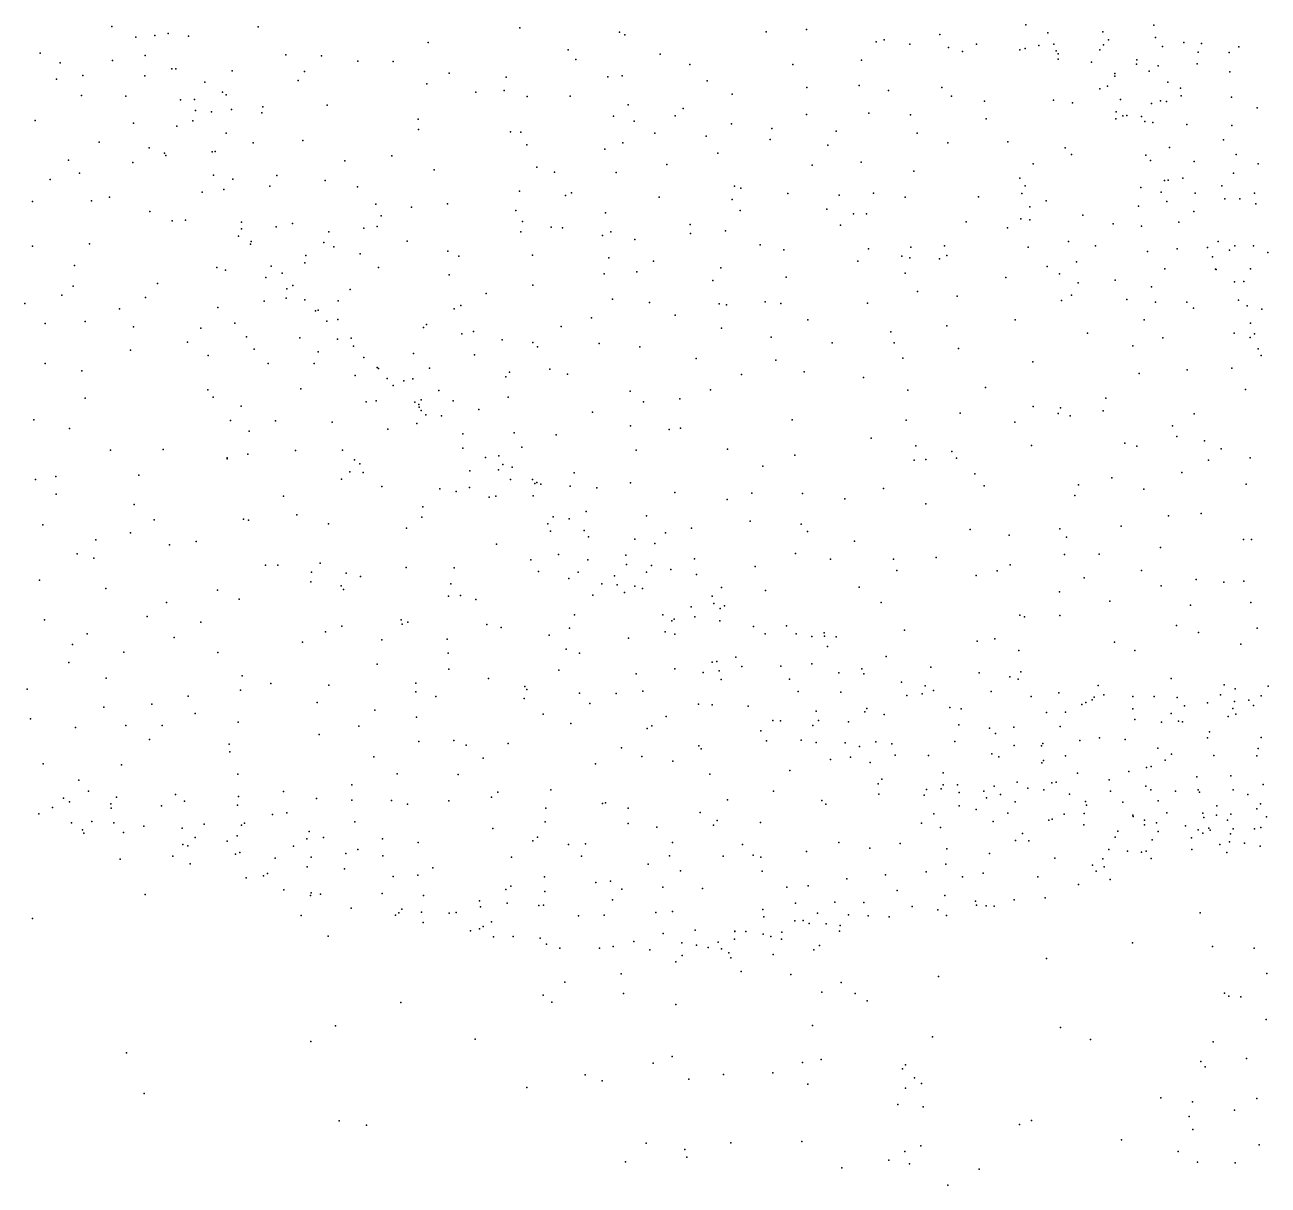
# Model space of a CAD drawing. Header units: metres. Extents: x -24.3 to 24.3, y -27.7 to 27.7.
# Drawn here: x -6.103 to -3.34, y -7.738 to -5.158 of the extents above; entities that cross this region are included whole.
import ezdxf

# ---------------------------------------------------------------- set-up
doc = ezdxf.new("R2010")
doc.units = ezdxf.units.M

msp = doc.modelspace()

# ---------------------------------------------------------------- linework, layer by layer
for p in [(-5.9094, -5.1617, -7.0454), (-5.5845, -5.1622, -6.9375), (-5.0029, -5.1647, -3.0427), (-3.8784, -5.1579, -2.072), (-3.5935, -5.1583, -8.0994), (-5.8562, -5.1855, 20.6262), (-5.8138, -5.1819, -4.5095), (-5.7843, -5.1774, -4.0596), (-5.739, -5.1829, -0.6989), (-4.7815, -5.1739, -2.8751), (-4.7695, -5.1799, 21.3695), (-4.4551, -5.1735, -6.916), (-4.3653, -5.1679, -0.3827), (-4.1932, -5.1912, -7.0298), (-4.0693, -5.1795, -7.3345), (-3.8295, -5.1757, -2.2558), (-3.7066, -5.1737, -1.4427), (-3.6944, -5.1914, -3.0188), (-3.5895, -5.1857, -1.125), (-6.0688, -5.2205, -7.1751), (-5.2066, -5.1973, 20.8584), (-4.8956, -5.2132, -2.9537), (-4.211, -5.1958, 22.3957), (-4.136, -5.2009, -7.2171), (-4.0502, -5.208, -2.7885), (-4.0186, -5.2173, 22.6852), (-3.9877, -5.2011, -7.5191), (-3.8914, -5.2134, -7.6521), (-3.8796, -5.2108, -2.8752), (-3.8492, -5.2039, -1.8275), (-3.816, -5.2005, -2.148), (-3.8106, -5.2158, -1.6893), (-3.8061, -5.2227, -7.7644), (-3.7133, -5.2135, -7.8438), (-3.7057, -5.2023, -2.3112), (-3.574, -5.2057, -3.1653), (-3.5268, -5.1972, -8.3987), (-3.495, -5.2184, -2.4067), (-3.4873, -5.1991, -3.2764), (-3.4259, -5.2191, -0.9548), (-3.4045, -5.207, 0.4356), (-6.0249, -5.2425, -4.3281), (-5.9081, -5.2375, -4.6221), (-5.8357, -5.2262, -2.8076), (-5.5226, -5.2244, 20.596), (-5.4437, -5.2267, -3.4828), (-5.363, -5.2388, -6.8574), (-5.2845, -5.2394, -3.3423), (-4.8786, -5.2348, -6.9297), (-4.6911, -5.2233, -2.8202), (-4.6249, -5.2462, -6.9517), (-4.3962, -5.2464, -2.739), (-4.243, -5.2361, -2.7089), (-3.806, -5.2339, -1.9373), (-3.732, -5.2406, -1.6034), (-3.6324, -5.2454, -1.3093), (-3.6316, -5.2356, -8.0269), (-3.5839, -5.2491, -8.1433), (-3.497, -5.2443, -1.0424), (-5.9743, -5.2704, -2.3581), (-5.8367, -5.2713, -4.0869), (-5.7766, -5.2555, -6.9681), (-5.7676, -5.2558, -4.2799), (-5.6425, -5.2604, -3.7986), (-5.4811, -5.2617, -0.6963), (-5.16, -5.2655, -6.9164), (-5.0333, -5.2742, -6.9499), (-4.8069, -5.2734, 20.9916), (-4.7753, -5.2713, -6.9499), (-3.6804, -5.2663, -1.5096), (-3.6802, -5.2717, -2.2307), (-3.6042, -5.261, -3.0868), (-3.4244, -5.2625, -8.5548), (-6.0327, -5.2783, -7.0393), (-5.7031, -5.2855, -3.9906), (-5.4953, -5.2819, -6.8761), (-5.2094, -5.289, -3.2851), (-5.0378, -5.3042, -0.6265), (-4.5863, -5.2827, -2.8051), (-4.3647, -5.2973, -7.0885), (-4.2488, -5.2929, -7.1635), (-4.1835, -5.3039, -7.361), (-4.0647, -5.297, -0.2342), (-3.7137, -5.3001, -1.9826), (-3.6965, -5.2945, -2.1195), (-3.5627, -5.2851, 0.196), (-3.5346, -5.2984, -3.1552), (-5.9772, -5.3153, -4.6661), (-5.8784, -5.3166, -6.9795), (-5.757, -5.3249, -4.5354), (-5.7257, -5.3242, -4.0816), (-5.664, -5.3079, -3.3173), (-5.6554, -5.3135, -3.8904), (-5.1003, -5.3072, -3.1844), (-4.9865, -5.3171, -3.0753), (-4.8911, -5.3168, -2.9812), (-4.5311, -5.312, 21.4488), (-4.0433, -5.3161, -7.5879), (-3.9702, -5.3273, -2.8352), (-3.8167, -5.325, -7.8428), (-3.7741, -5.3311, -2.9013), (-3.6679, -5.3242, 22.844), (-3.5988, -5.3331, -2.1981), (-3.5785, -5.3266, -1.2619), (-3.5654, -5.3283, -8.2168), (-3.5325, -5.3159, -1.1401), (-3.4207, -5.3187, -0.99), (-5.7239, -5.3485, -4.199), (-5.688, -5.3511, -3.0613), (-5.6436, -5.3463, -3.8707), (-5.5762, -5.3537, -3.7638), (-5.5743, -5.3401, 20.404), (-5.4309, -5.3368, -3.5525), (-4.7623, -5.3356, -2.8631), (-4.6576, -5.3601, -2.8434), (-4.64, -5.344, -7.0622), (-4.3657, -5.3571, 21.6386), (-4.2273, -5.3543, 21.9174), (-4.1341, -5.3583, -7.5269), (-3.6774, -5.3515, -7.9808), (-3.6625, -5.3604, -1.6073), (-3.6535, -5.3592, -1.8818), (-3.3637, -5.3426, -2.2995), (-6.0802, -5.3703, -4.6796), (-5.8615, -5.3767, -0.8001), (-5.7651, -5.3834, -6.9671), (-5.7297, -5.3714, -4.4165), (-5.2285, -5.3678, -6.959), (-4.7943, -5.3612, -7.0354), (-4.7489, -5.372, 20.7476), (-4.5325, -5.3782, -7.1478), (-4.4428, -5.3882, -7.1927), (-3.9659, -5.367, -7.7308), (-3.6783, -5.3665, -1.7547), (-3.6211, -5.362, -1.4679), (-3.6137, -5.3728, -8.1209), (-3.596, -5.3749, -2.0864), (-3.5205, -5.3796, -8.3434), (-3.4203, -5.3814, -8.5538), (-5.6554, -5.3987, -3.9801), (-5.4849, -5.4153, -6.9424), (-5.2278, -5.3906, -3.3357), (-5.0235, -5.3959, -3.1319), (-5.0009, -5.3965, 20.6132), (-4.7027, -5.3991, -0.5487), (-4.5883, -5.4053, 20.9457), (-4.4463, -5.4131, -2.791), (-4.2995, -5.3943, -7.2948), (-4.1195, -5.3987, -2.781), (-3.4387, -5.4137, -2.1734), (-5.938, -5.4187, -4.4907), (-5.8264, -5.4316, -4.6719), (-5.7927, -5.443, -4.2429), (-5.687, -5.44, -4.2198), (-5.6801, -5.4398, -6.9858), (-5.5955, -5.4205, -3.8429), (-4.9871, -5.4245, -7.0677), (-4.8142, -5.4343, -2.9356), (-4.774, -5.4199, -7.1259), (-4.5626, -5.4431, -2.8319), (-4.3179, -5.4251, -2.7731), (-4.0514, -5.42, -7.6882), (-3.9178, -5.4181, -2.8765), (-3.7904, -5.4315, -2.9101), (-3.5586, -5.4305, -1.9695), (-6.0059, -5.4591, -1.1497), (-5.8628, -5.4643, -7.0274), (-5.7893, -5.4485, -2.5506), (-5.3915, -5.4605, -3.5986), (-5.2873, -5.4488, -3.4581), (-4.6758, -5.4685, -2.872), (-4.3533, -5.4696, -7.3505), (-4.244, -5.4635, 21.4676), (-3.8615, -5.467, 22.3011), (-3.7764, -5.4462, -7.9705), (-3.6117, -5.4477, -1.5904), (-3.6013, -5.4595, -1.7859), (-3.504, -5.4616, -2.0636), (-3.4105, -5.4462, 22.9062), (-3.3617, -5.4672, -2.2091), (-5.9813, -5.4878, -7.0526), (-5.6835, -5.4918, -4.4617), (-5.5431, -5.4929, -6.9948), (-5.1933, -5.4805, -3.3691), (-4.965, -5.4746, -7.1798), (-4.9254, -5.4857, 20.3988), (-4.7888, -5.486, -7.2392), (-4.1267, -5.4833, 21.6537), (-3.8911, -5.4987, -7.913), (-3.5293, -5.499, -1.3849), (-3.4167, -5.4875, -1.09), (-6.0468, -5.5014, -4.7319), (-5.6607, -5.5238, -4.3599), (-5.6409, -5.5008, -4.0469), (-5.5583, -5.5164, -3.9909), (-5.4352, -5.5042, -3.6907), (-5.3636, -5.5181, -7.0256), (-4.5254, -5.5169, 20.6451), (-4.5118, -5.5209, -7.3673), (-3.8798, -5.5158, 22.0844), (-3.6223, -5.5193, -8.1622), (-3.5695, -5.5038, 18.791), (-3.5618, -5.5035, -1.5181), (-3.4421, -5.5158, -8.5747), (-6.0858, -5.5509, -7.0464), (-5.955, -5.549, -2.0032), (-5.9147, -5.541, 20.054), (-5.7087, -5.5302, -4.6531), (-5.0037, -5.5277, -3.1752), (-4.9016, -5.5374, -3.0575), (-4.8883, -5.5311, -7.3106), (-4.6931, -5.5412, -7.3712), (-4.5309, -5.5463, -2.8655), (-4.4073, -5.5332, -7.4138), (-4.2927, -5.5363, 21.0641), (-4.217, -5.5322, -7.6111), (-4.1465, -5.5407, -7.6937), (-3.9832, -5.5401, -2.875), (-3.887, -5.5331, -0.129), (-3.833, -5.5492, -2.9187), (-3.577, -5.5301, 19.5099), (-3.5643, -5.5509, -8.3121), (-3.502, -5.5321, -1.9239), (-3.4355, -5.5447, -1.172), (-3.4022, -5.5445, -2.9698), (-3.3696, -5.5325, -8.708), (-5.8252, -5.5726, -2.2519), (-5.3227, -5.5565, -3.5941), (-5.2438, -5.5631, -3.501), (-5.1637, -5.5556, -7.172), (-5.012, -5.5705, 20.1484), (-4.8126, -5.5756, -7.3948), (-4.5133, -5.5708, -0.5373), (-4.3201, -5.5678, -7.5202), (-4.2614, -5.5778, -2.8308), (-4.2321, -5.578, 20.8416), (-3.8692, -5.5624, 19.4392), (-3.7514, -5.5811, 19.6533), (-3.6273, -5.5614, 0.089), (-3.5043, -5.5728, -1.4494), (-3.3672, -5.5561, -2.1598), (-5.7754, -5.5936, -4.7225), (-5.7457, -5.592, -7.0689), (-5.6214, -5.597, -4.2889), (-5.5442, -5.6067, -7.0588), (-5.5079, -5.5997, -3.8654), (-5.3198, -5.6062, -0.8121), (-5.311, -5.5827, -7.1021), (-4.997, -5.5949, -7.3648), (-4.9333, -5.6081, -3.1562), (-4.9076, -5.609, -7.4056), (-4.6245, -5.6021, -7.4392), (-4.2898, -5.6033, 20.5473), (-4.0107, -5.5959, -7.8604), (-3.9187, -5.6092, 21.5991), (-3.8889, -5.5891, -7.9619), (-3.8692, -5.5914, 19.043), (-3.6838, -5.6, 22.1786), (-3.6209, -5.6056, -2.9028), (-3.5378, -5.5966, -1.683), (-5.6282, -5.6276, -2.6783), (-5.6217, -5.6113, -4.5934), (-5.4275, -5.618, -3.6643), (-5.3496, -5.61, -3.6734), (-5.0005, -5.6183, -0.7033), (-4.819, -5.6265, -3.0313), (-4.8006, -5.6184, 20.0589), (-4.7469, -5.6352, -0.6263), (-4.6234, -5.6221, -2.9159), (-4.546, -5.6156, 20.0589), (-6.0863, -5.65, -4.799), (-5.9593, -5.645, -7.0646), (-5.6013, -5.6459, -1.0178), (-5.6003, -5.6394, -4.3786), (-5.4388, -5.6415, -3.24), (-5.4159, -5.6515, -3.792), (-5.2534, -5.6392, -7.2365), (-5.1625, -5.6613, 19.8219), (-4.4689, -5.6468, -2.899), (-4.4162, -5.6585, 19.8459), (-4.228, -5.6559, 19.7198), (-4.134, -5.6525, -0.3485), (-4.0591, -5.6489, 20.5824), (-3.8729, -5.6521, -2.9256), (-3.7834, -5.6393, 21.7827), (-3.7233, -5.6495, -8.1296), (-3.6078, -5.6619, -8.2806), (-3.5416, -5.6562, -8.4119), (-3.4742, -5.6528, 18.4844), (-3.4506, -5.6396, -8.6141), (-3.4253, -5.6591, -1.3284), (-3.4132, -5.6493, -2.0427), (-3.3719, -5.649, -8.755), (-3.3399, -5.6639, -1.1361), (-5.4805, -5.6874, -2.97), (-5.4784, -5.6707, -7.117), (-5.3575, -5.6673, -7.1939), (-5.1382, -5.6723, -3.4631), (-4.9743, -5.67, -3.2592), (-4.8052, -5.6759, -7.4675), (-4.7055, -5.6835, -7.4875), (-4.2518, -5.6835, -2.876), (-4.1538, -5.672, -7.7652), (-4.136, -5.6759, 19.0769), (-4.0701, -5.6781, 20.289), (-4.0534, -5.6704, 20.0216), (-3.7652, -5.685, -2.8958), (-3.4633, -5.6738, -1.5567), (-5.9927, -5.6932, -4.8267), (-5.6762, -5.6977, -7.1003), (-5.6572, -5.7032, -4.7427), (-5.5675, -5.7197, -4.2935), (-5.5555, -5.6942, -4.0793), (-5.531, -5.71, -4.4655), (-5.3168, -5.6975, -3.7069), (-5.1597, -5.7137, -7.3688), (-4.8152, -5.7116, -3.1048), (-4.7431, -5.7069, -3.0273), (-4.5561, -5.698, 19.4632), (-4.4109, -5.7192, -7.5528), (-4.1461, -5.7097, 18.8096), (-3.9229, -5.7198, -7.9968), (-3.8303, -5.6949, 20.9634), (-3.8032, -5.7113, 20.5298), (-3.5691, -5.7002, -2.8638), (-3.4564, -5.7014, -1.7751), (-3.4553, -5.7017, -2.8871), (-3.3786, -5.7002, -1.227), (-5.9955, -5.7393, -7.1147), (-5.808, -5.7328, -7.116), (-5.5209, -5.7452, 19.576), (-5.5073, -5.7376, -4.3618), (-5.3801, -5.7463, -7.2535), (-4.9737, -5.7365, 19.6201), (-4.574, -5.7262, 19.2093), (-3.7617, -5.7317, 20.1165), (-3.6795, -5.7255, -2.8639), (-3.5988, -5.7401, 20.6551), (-3.414, -5.7296, 22.4342), (-3.3934, -5.7284, 20.0785), (-6.0208, -5.7591, -4.9186), (-5.8352, -5.7638, -4.844), (-5.5713, -5.7721, -7.1558), (-5.5222, -5.7659, -4.6953), (-5.4809, -5.7691, -4.1159), (-5.4063, -5.7717, -3.8977), (-5.0778, -5.7554, -7.4625), (-4.7968, -5.7682, 19.1969), (-4.7145, -5.775, -7.5498), (-4.4578, -5.7741, 18.8894), (-4.1188, -5.7507, -7.833), (-4.0308, -5.7609, -2.9086), (-3.7986, -5.7706, 18.5579), (-3.7766, -5.759, 21.2967), (-3.6539, -5.7688, -8.271), (-3.5896, -5.7742, -8.3858), (-3.5205, -5.7746, -8.5133), (-3.4055, -5.7698, -1.4766), (-6.103, -5.7775, -4.8651), (-5.8923, -5.789, 19.547), (-5.6742, -5.7864, -7.1558), (-5.4573, -5.7937, -4.2285), (-5.4512, -5.7925, -4.5193), (-5.1487, -5.7897, 19.424), (-5.1337, -5.7821, -3.5502), (-4.6577, -5.8031, -3.0531), (-4.56, -5.7782, -0.6078), (-4.5433, -5.7801, -2.9966), (-4.4225, -5.7773, -2.9529), (-4.2297, -5.7768, -7.7443), (-3.5053, -5.7877, 20.4388), (-3.3858, -5.783, -8.7894), (-3.3536, -5.7902, -1.3123), (-6.0576, -5.8221, -7.158), (-5.9688, -5.8173, -4.891), (-5.8618, -5.8296, -1.6748), (-5.6362, -5.8211, -2.3338), (-5.432, -5.8165, -4.3723), (-5.4077, -5.8128, 19.3551), (-5.2166, -5.8308, -3.6947), (-5.2104, -5.8241, -7.4393), (-4.9107, -5.8286, -3.3245), (-4.8435, -5.8093, -3.2277), (-4.3627, -5.8138, -7.6281), (-4.0538, -5.8272, -7.9271), (-3.9015, -5.8137, -2.867), (-3.6148, -5.8137, -2.816), (-3.379, -5.8211, -1.9299), (-5.7121, -5.8325, -4.8528), (-5.6106, -5.8516, -4.8333), (-5.4919, -5.8537, -4.7481), (-5.4079, -5.857, -7.3338), (-5.3777, -5.8547, -4.0528), (-5.1315, -5.8447, 19.1841), (-5.106, -5.8396, -7.5232), (-5.0417, -5.8584, -3.5063), (-4.5547, -5.8321, -7.6138), (-4.444, -5.8527, -3.0167), (-4.1782, -5.8404, -2.9423), (-3.7411, -5.8432, -2.8263), (-3.5734, -5.8535, 21.3593), (-3.4151, -5.8436, 22.0109), (-3.3797, -5.853, -1.7538), (-3.3696, -5.8448, 20.7821), (-5.8682, -5.8811, -4.8931), (-5.7412, -5.8633, -1.9851), (-5.5935, -5.8792, 19.2511), (-5.451, -5.8849, -1.0655), (-5.3723, -5.8721, -4.192), (-4.9739, -5.864, -7.571), (-4.9633, -5.874, 18.9756), (-4.8264, -5.8668, -7.5957), (-4.7363, -5.8736, -3.1799), (-4.3083, -5.8651, -7.7133), (-4.1705, -5.8646, -0.412), (-4.0275, -5.8773, -2.9437), (-3.6406, -5.8716, -8.3614), (-3.3618, -5.8782, -8.8578), (-6.0582, -5.9111, -4.9387), (-5.6952, -5.8931, -7.2275), (-5.5622, -5.9111, -4.7405), (-5.4597, -5.9107, -4.5134), (-5.3496, -5.8978, -4.5779), (-5.2394, -5.8888, -3.8683), (-5.1037, -5.8913, -3.6096), (-4.6111, -5.8999, -3.1096), (-4.4341, -5.9033, -7.6815), (-4.1518, -5.8988, -7.8708), (-3.8626, -5.9074, -8.1374), (-3.3553, -5.8934, -1.658), (-5.9767, -5.9275, -7.2241), (-5.3691, -5.9379, -4.7078), (-5.3199, -5.9195, -7.4517), (-5.3168, -5.9221, -4.1168), (-5.2034, -5.9215, -3.8186), (-5.0339, -5.9407, -7.6145), (-5.0256, -5.93, -0.8014), (-4.936, -5.9232, -3.441), (-4.8971, -5.9345, -7.6314), (-4.5102, -5.9351, -3.1011), (-4.3709, -5.9294, -3.0489), (-3.626, -5.9328, 0.0554), (-3.5195, -5.9248, -8.6056), (-3.4202, -5.9212, 21.7068), (-5.4895, -5.9671, -7.3588), (-5.2974, -5.9439, -4.2812), (-5.2843, -5.9598, -4.4392), (-5.2608, -5.9494, -3.1143), (-5.2409, -5.9453, -7.5304), (-4.2387, -5.9421, -2.9946), (-3.9676, -5.9639, -8.0483), (-3.3897, -5.9684, 21.4682), (-5.9693, -5.9883, -4.9315), (-5.696, -5.9692, -4.8858), (-5.6841, -5.9856, -1.4057), (-5.3443, -5.9961, 18.8489), (-5.3219, -5.9939, -2.8779), (-5.2224, -5.992, -0.9329), (-5.1832, -5.9707, -3.4298), (-5.151, -5.9942, -3.9629), (-5.029, -5.9854, -3.6488), (-4.7579, -5.9726, -3.2909), (-4.7279, -5.9963, 18.7465), (-4.6474, -5.9894, -3.2193), (-4.5788, -5.9695, -7.6857), (-4.1405, -5.9703, 18.5437), (-3.7005, -5.9878, -2.7986), (-5.6224, -6.0056, -7.2672), (-5.2361, -5.997, -4.1387), (-5.2272, -6.0019, -4.6361), (-5.2264, -6.0083, -4.2023), (-5.2224, -6.0151, -4.3362), (-5.0942, -6.0129, -3.8732), (-4.8413, -6.0189, -7.6695), (-4.024, -6.0217, -2.9845), (-3.8619, -6.0066, -0.1868), (-3.8062, -6.0224, -2.8556), (-3.8008, -6.0095, -8.2049), (-3.706, -6.0159, -8.286), (-3.5036, -6.0227, -2.7622), (-6.0827, -6.036, -4.9634), (-5.6456, -6.0376, 18.8542), (-5.5462, -6.0383, -4.8817), (-5.42, -6.0413, -4.8779), (-5.232, -6.0446, -4.773), (-5.2114, -6.025, -4.4939), (-5.1769, -6.0272, -4.0977), (-4.7568, -6.0497, -3.363), (-4.3975, -6.0361, -3.1224), (-4.1443, -6.0369, -2.9978), (-3.9029, -6.041, -8.1108), (-3.7798, -6.0272, 18.3939), (-3.5521, -6.0494, -8.5444), (-6.004, -6.0557, -7.2169), (-5.6043, -6.0611, -4.9716), (-5.2961, -6.0566, -4.8762), (-5.1298, -6.0676, -4.7295), (-5.0151, -6.0648, -7.6632), (-4.922, -6.0695, -3.6195), (-4.6711, -6.0579, -3.303), (-4.6457, -6.0548, -0.7091), (-4.2218, -6.0766, -3.0503), (-3.5427, -6.0735, 18.278), (-5.9124, -6.1036, -4.9372), (-5.7958, -6.1023, -7.2364), (-5.5017, -6.1045, -7.3774), (-5.397, -6.1034, -7.4568), (-5.1297, -6.0992, -4.2367), (-4.9987, -6.0969, -3.8357), (-4.7444, -6.1035, -7.7097), (-4.5415, -6.1012, -3.2437), (-4.1225, -6.0941, -7.9073), (-4.0428, -6.1064, -7.982), (-3.8653, -6.0932, -2.9092), (-3.658, -6.0878, -2.7958), (-3.6313, -6.095, -8.3698), (-3.4813, -6.0827, 0.1879), (-3.4442, -6.1008, -8.7553), (-5.6537, -6.121, -7.2675), (-5.6533, -6.1228, -4.9017), (-5.6075, -6.1126, -1.5789), (-5.3703, -6.1254, 18.6238), (-5.3584, -6.1341, -1.1765), (-5.0792, -6.12, -4.3673), (-5.0493, -6.1165, -4.6108), (-4.3917, -6.1144, 18.5465), (-4.126, -6.126, -0.4201), (-4.1004, -6.1244, -3.0206), (-4.0322, -6.1211, 18.421), (-3.4724, -6.1261, -2.7892), (-3.3798, -6.1207, -8.8478), (-6.0344, -6.1622, -4.9726), (-5.8498, -6.1589, -5.302), (-5.3805, -6.1516, -4.8923), (-5.3511, -6.1536, -4.8936), (-5.1143, -6.1492, -4.8752), (-5.0504, -6.1472, -3.582), (-5.0409, -6.1356, -4.4608), (-5.0196, -6.1417, -4.0133), (-4.8821, -6.1539, -0.815), (-4.4625, -6.1394, -7.7019), (-3.9918, -6.1565, -3.0011), (-3.5311, -6.1534, -8.5451), (-6.0791, -6.169, 18.6438), (-5.3991, -6.1684, -2.4139), (-5.3094, -6.1846, -2.6235), (-5.1808, -6.1899, -4.5149), (-5.1149, -6.1867, -0.9859), (-5.0233, -6.1692, -3.8729), (-4.9746, -6.1687, -7.6981), (-4.9692, -6.1781, 18.5487), (-4.9647, -6.1753, -4.5519), (-4.9563, -6.1792, -4.8106), (-4.8907, -6.1838, -3.7741), (-4.832, -6.1877, -3.6813), (-4.7571, -6.1763, -3.536), (-4.1945, -6.1892, -7.8398), (-3.971, -6.183, -8.0458), (-3.7609, -6.1808, -8.2268), (-3.6871, -6.1653, -8.2913), (-3.6155, -6.1902, -2.7935), (-3.3886, -6.179, -2.8165), (-6.0337, -6.2016, -7.2048), (-5.528, -6.2059, -7.3732), (-5.1444, -6.1954, -3.036), (-5.0706, -6.2078, -7.6784), (-5.0561, -6.2056, -4.2131), (-4.9729, -6.2055, -4.3519), (-4.6583, -6.1976, -7.7108), (-4.5419, -6.2134, -7.7072), (-4.4872, -6.1991, -3.3048), (-4.3745, -6.2003, -3.2128), (-4.2807, -6.212, -3.1504), (-3.7694, -6.2046, -2.8817), (-5.8598, -6.2244, -7.2221), (-5.2182, -6.2299, 18.4645), (-4.8551, -6.2397, -4.8494), (-4.1005, -6.2229, -7.9298), (-3.4882, -6.2442, -8.6169), (-6.0634, -6.27, -5.0358), (-5.8157, -6.2583, -4.9404), (-5.6169, -6.2569, -7.3101), (-5.606, -6.259, -4.919), (-5.4982, -6.2476, -4.9136), (-5.4278, -6.2674, -1.3493), (-5.2209, -6.2527, -4.911), (-4.9406, -6.2672, -4.2159), (-4.9285, -6.2519, -4.058), (-4.8934, -6.2565, -4.4453), (-4.7209, -6.2494, -3.6107), (-4.4911, -6.2615, -3.3827), (-4.3772, -6.2678, -7.7031), (-3.666, -6.2725, -2.8383), (-3.5608, -6.2498, -8.4519), (-5.8679, -6.2874, 18.388), (-5.2545, -6.2771, -7.6001), (-4.9346, -6.2839, -7.7134), (-4.8595, -6.2823, -4.953), (-4.8502, -6.2962, -3.9614), (-4.679, -6.2878, 18.4473), (-4.6209, -6.2768, -3.5256), (-4.3634, -6.2846, -3.3019), (-4.002, -6.2798, -3.0398), (-3.9152, -6.2924, -2.9916), (-3.8028, -6.2785, -0.1559), (-3.7879, -6.2973, -2.9172), (-5.9454, -6.3033, -5.5695), (-5.7814, -6.3139, -7.2479), (-5.7219, -6.3067, -4.9336), (-5.0543, -6.3123, -7.7016), (-4.7469, -6.3015, -3.7435), (-4.703, -6.3109, -4.8706), (-4.2589, -6.3059, -3.2386), (-3.5786, -6.3198, -2.8243), (-3.3945, -6.3022, -2.8515), (-3.3764, -6.3026, -8.8378), (-5.9869, -6.3344, -5.0261), (-5.9494, -6.3438, -7.2054), (-5.4464, -6.3548, 18.3786), (-4.9787, -6.3477, 18.4053), (-4.9169, -6.3359, -3.7631), (-4.8515, -6.3475, -4.245), (-4.7675, -6.3374, -5.004), (-4.6148, -6.3453, -3.6321), (-4.3903, -6.3335, -0.6614), (-4.3126, -6.3463, -7.7275), (-4.1721, -6.3461, -3.213), (-4.0776, -6.3425, -7.8795), (-3.7922, -6.3356, -8.1293), (-3.7153, -6.3352, -8.205), (-5.5683, -6.3591, -7.3664), (-5.5408, -6.3593, -4.9329), (-5.4658, -6.3746, -7.4515), (-5.3885, -6.3771, -1.605), (-5.2555, -6.3644, -4.9619), (-5.1485, -6.3651, -7.6848), (-4.9611, -6.3733, -4.4147), (-4.8729, -6.3748, -5.0592), (-4.7921, -6.3827, -4.0962), (-4.766, -6.3579, -3.8956), (-4.7209, -6.3747, -4.6275), (-4.7099, -6.3599, -7.7095), (-4.6675, -6.3686, -4.9894), (-4.6101, -6.3801, -4.8767), (-4.4798, -6.3624, -7.71), (-4.1651, -6.3709, -7.8219), (-3.9882, -6.3822, -7.9028), (-3.9419, -6.3719, -3.0501), (-3.9126, -6.3589, -7.9941), (-3.6208, -6.3714, 0.0196), (-6.0706, -6.3925, -5.1062), (-5.4674, -6.3965, -5.2983), (-5.3998, -6.4054, -4.9606), (-5.3572, -6.3843, -2.1407), (-5.1564, -6.4007, -1.1969), (-4.8937, -6.389, -3.5099), (-4.8208, -6.4005, -7.7055), (-4.7867, -6.4032, -4.3629), (-4.7472, -6.4057, -3.9876), (-4.7298, -6.411, -4.5055), (-4.5548, -6.409, -5.0055), (-4.2482, -6.4079, 18.3761), (-3.7483, -6.3872, 18.2679), (-3.5775, -6.4056, -8.2773), (-3.4998, -6.3909, -8.4839), (-3.4378, -6.3968, -8.6556), (-3.3937, -6.395, -2.9191), (-5.9232, -6.4115, -5.0306), (-5.6746, -6.4151, 18.34), (-5.6263, -6.4347, -7.3221), (-5.3944, -6.4131, -7.5155), (-5.1614, -6.4283, -2.6633), (-5.1347, -6.4265, -5.0273), (-5.1004, -6.4353, -4.9184), (-4.8406, -6.4261, -4.1435), (-4.7704, -6.4201, -4.2624), (-4.5751, -6.4282, -3.7188), (-4.4569, -6.4159, -3.5436), (-3.8035, -6.4189, -3.0022), (-5.7879, -6.4427, -7.2191), (-4.6217, -6.4521, -4.7074), (-4.5714, -6.4446, -4.8067), (-4.5578, -6.456, -5.1918), (-4.5482, -6.4495, -7.7028), (-4.1996, -6.4421, -3.351), (-3.6915, -6.4397, -2.9521), (-3.5124, -6.4486, -2.9323), (-3.3782, -6.4424, -8.7473), (-6.0592, -6.4811, -5.7379), (-5.8315, -6.4737, -5.0162), (-5.7115, -6.4858, -5.6158), (-5.2663, -6.4809, -1.4113), (-5.2644, -6.4908, -5.0342), (-5.2516, -6.4864, -5.2384), (-5.0758, -6.4914, -7.6923), (-4.8812, -6.4701, -3.256), (-4.6851, -6.4696, -5.1779), (-4.6648, -6.4834, -7.6903), (-4.6595, -6.4797, -3.9641), (-4.6141, -6.4742, -3.8468), (-4.5579, -6.4833, 18.4123), (-4.4098, -6.4942, -3.6129), (-3.8914, -6.4705, -3.109), (-3.8809, -6.4745, -7.9401), (-3.8028, -6.4713, -8.0191), (-3.5433, -6.4933, -8.2366), (-5.9643, -6.5118, 18.2233), (-5.771, -6.52, -7.1572), (-5.4345, -6.5075, -7.4683), (-5.3983, -6.4952, -5.0049), (-5.044, -6.498, -5.0948), (-4.9374, -6.5152, -5.1403), (-4.8925, -6.4997, -7.6865), (-4.7612, -6.5217, -7.6758), (-4.6795, -6.5077, -4.3755), (-4.6583, -6.5126, -4.1726), (-4.4831, -6.4958, -4.841), (-4.4577, -6.512, -3.7052), (-4.3883, -6.512, -4.9563), (-4.3534, -6.5183, -5.1799), (-4.3263, -6.5099, -5.0575), (-4.3258, -6.5173, -7.6721), (-4.2995, -6.5189, -3.5276), (-4.148, -6.5035, -7.7581), (-3.4945, -6.509, -8.3263), (-3.3642, -6.4997, -8.6671), (-5.9973, -6.5361, -5.1769), (-5.4861, -6.5303, -5.4889), (-5.3098, -6.5255, -7.5729), (-5.1642, -6.5236, -5.08), (-4.9, -6.5464, -1.0683), (-4.3186, -6.5403, -5.2749), (-3.9866, -6.5281, -3.2609), (-3.9471, -6.5229, -7.8443), (-3.8934, -6.5488, -3.2009), (-3.6813, -6.5306, -8.0839), (-3.6357, -6.5493, -2.9924), (-3.4001, -6.5351, -3.01), (-6.0052, -6.5758, -7.0447), (-5.8827, -6.5529, -7.0977), (-5.6738, -6.5538, -5.0145), (-5.1621, -6.5553, -2.4823), (-4.87, -6.5547, -4.6648), (-4.5756, -6.5749, -4.5144), (-4.5649, -6.5732, -4.0292), (-4.523, -6.5641, -3.9181), (-4.1886, -6.5624, -5.2641), (-5.3202, -6.5794, -5.0791), (-5.1608, -6.5907, -7.6431), (-4.916, -6.5925, -7.657), (-4.7445, -6.6006, -4.3808), (-4.6582, -6.5897, -7.6467), (-4.5954, -6.5983, -5.3248), (-4.5597, -6.5942, -4.1359), (-4.5093, -6.5844, -4.6211), (-4.4226, -6.5836, -5.3622), (-4.3537, -6.5788, -3.6955), (-4.2938, -6.5985, -4.925), (-4.2426, -6.5901, -5.0204), (-4.2381, -6.601, -7.6686), (-4.0896, -6.5863, -5.3363), (-3.9819, -6.5989, -5.3065), (-3.8891, -6.5964, -0.273), (-5.9224, -6.6105, -5.1942), (-5.6197, -6.6052, -7.2152), (-5.5559, -6.6228, -7.2941), (-5.4272, -6.6259, -7.4362), (-5.2336, -6.6218, -2.0462), (-5.0723, -6.611, -5.188), (-4.992, -6.6288, -5.0985), (-4.5555, -6.6136, -4.3266), (-4.4031, -6.6131, -4.7283), (-4.1541, -6.6194, -5.4574), (-4.1018, -6.6279, -3.5052), (-3.9135, -6.6078, -3.2955), (-3.8952, -6.6129, -5.2603), (-3.7174, -6.6269, -7.9535), (-3.5552, -6.6115, -3.0516), (-3.437, -6.6254, -8.2217), (-3.3395, -6.6286, -3.1367), (-6.098, -6.6347, -5.3291), (-5.74, -6.6504, -7.0534), (-5.6234, -6.6373, -5.0795), (-5.2342, -6.6409, -5.1722), (-5.1898, -6.6514, -2.2751), (-4.993, -6.6555, -5.2665), (-4.9875, -6.6357, -2.8051), (-4.8703, -6.6442, -5.2922), (-4.7889, -6.645, -7.6384), (-4.7293, -6.6398, -3.4861), (-4.384, -6.6406, -3.8937), (-4.289, -6.6416, -3.7587), (-4.1429, -6.6489, -3.5934), (-4.1085, -6.6451, 18.2679), (-4.0833, -6.6378, -0.4707), (-3.9551, -6.64, -5.4308), (-3.8665, -6.6513, -5.1244), (-3.8047, -6.6434, -5.438), (-3.7307, -6.6584, -5.2909), (-3.726, -6.6525, -5.6174), (-3.7044, -6.648, -5.4042), (-3.6405, -6.6516, -5.5148), (-3.5929, -6.6513, -5.7365), (-3.5415, -6.6536, -5.6319), (-3.4457, -6.6478, -5.8033), (-3.4125, -6.6345, 0.2058), (-3.3825, -6.6597, -8.3017), (-3.3549, -6.6499, -5.8431), (-5.9275, -6.6754, -6.9805), (-5.8206, -6.6687, -5.8147), (-5.4533, -6.6649, -5.1311), (-5.3252, -6.6818, -5.1921), (-4.8471, -6.6671, -3.0557), (-4.6057, -6.6685, -5.4057), (-4.5752, -6.6698, -7.6136), (-4.495, -6.6729, -5.4417), (-4.3443, -6.6838, 18.3232), (-4.2359, -6.6858, -4.8244), (-4.2312, -6.6782, -5.5055), (-4.0468, -6.6756, -4.969), (-4.022, -6.6788, -7.7289), (-3.8325, -6.6867, -7.7581), (-3.79, -6.6865, -3.3239), (-3.7539, -6.6692, -5.1888), (-3.745, -6.6647, -7.8599), (-3.6404, -6.6791, -7.8979), (-3.5256, -6.6718, -5.5081), (-3.4741, -6.6656, -8.0313), (-3.4176, -6.6777, -5.5063), (-3.4144, -6.6623, -5.6176), (-3.3719, -6.6714, 17.9466), (-6.0903, -6.701, -6.9144), (-5.7245, -6.6891, -5.1629), (-5.6292, -6.7083, -7.1194), (-5.2324, -6.697, -5.4983), (-4.9508, -6.6909, 18.3112), (-4.8891, -6.7116, -7.6418), (-4.6775, -6.6957, -3.8017), (-4.4404, -6.705, -4.378), (-4.4237, -6.7056, -4.114), (-4.339, -6.7049, -3.9909), (-4.2725, -6.7077, -3.9143), (-4.1928, -6.6916, -3.7707), (-4.0273, -6.7145, -3.6225), (-3.6356, -6.7026, -3.2109), (-3.5762, -6.7084, 0.0332), (-3.5549, -6.6892, -5.3732), (-3.5389, -6.7059, -5.2597), (-3.5301, -6.7074, -5.9272), (-3.4285, -6.6956, -5.3741), (-3.4115, -6.6906, -5.928), (-5.9901, -6.7204, -5.3361), (-5.8785, -6.7156, -5.2582), (-5.7975, -6.7155, 18.1408), (-5.4491, -6.7361, -7.3596), (-5.3608, -6.7174, -7.4652), (-4.7197, -6.7226, -4.6966), (-4.7096, -6.7163, -5.4297), (-4.467, -6.7275, -7.5964), (-4.3512, -6.716, -5.52), (-3.9592, -6.7215, -5.6053), (-3.9455, -6.7337, -4.9094), (-3.9051, -6.7196, -7.6982), (-3.8014, -6.7182, -5.6989), (-3.4697, -6.7302, -6.0094), (-3.355, -6.7425, -6.0847), (-5.8258, -6.7471, -6.9466), (-5.6491, -6.7575, -5.2091), (-5.2271, -6.7517, -7.5189), (-5.1496, -6.749, -5.3286), (-5.1223, -6.7595, -7.5573), (-5.0289, -6.7559, -2.5447), (-4.7771, -6.7655, -1.0986), (-4.6046, -6.7614, -5.5102), (-4.5999, -6.7675, -7.5892), (-4.4546, -6.7497, -5.532), (-4.3771, -6.7486, -4.2545), (-4.3443, -6.7537, -4.4464), (-4.2793, -6.7544, -4.611), (-4.2481, -6.7628, -4.0313), (-4.2117, -6.752, -4.7186), (-4.1762, -6.7566, -3.9231), (-4.0356, -6.7516, -4.8343), (-3.9037, -6.7602, -5.6934), (-3.8436, -6.761, -3.5146), (-3.8403, -6.7561, -4.9175), (-3.7578, -6.749, -3.4072), (-3.7146, -6.7435, -5.8064), (-3.6571, -6.7471, -3.3111), (-3.5845, -6.7662, -5.0465), (-3.4745, -6.7435, -7.8746), (-3.3615, -6.767, -7.8997), (-5.6472, -6.7743, -7.0407), (-5.3272, -6.7858, -5.3033), (-5.0844, -6.7885, -5.3969), (-4.7313, -6.7848, -5.5049), (-4.6627, -6.7954, -3.3001), (-4.3121, -6.7916, -5.6088), (-4.2679, -6.7866, -4.144), (-4.1685, -6.7817, -5.6281), (-4.0946, -6.7827, -4.7494), (-3.9534, -6.7786, -7.6142), (-3.9382, -6.7853, -3.6989), (-3.8388, -6.7933, -5.7796), (-3.7896, -6.7833, -7.6004), (-3.5684, -6.7932, -3.3501), (-3.5541, -6.7795, -7.7477), (-3.4602, -6.7829, -6.1506), (-3.3645, -6.7836, -5.2116), (-6.0623, -6.801, -6.8248), (-5.8885, -6.8033, -5.3453), (-5.6298, -6.824, -5.2963), (-5.2752, -6.8234, -7.4438), (-5.1397, -6.8251, -1.9657), (-4.8346, -6.8014, -5.4919), (-4.5806, -6.8241, -4.4748), (-4.4025, -6.8158, -7.533), (-4.224, -6.7984, -7.5321), (-4.0619, -6.8209, -3.9804), (-3.8425, -6.7991, -3.6149), (-3.7633, -6.8219, -5.9341), (-3.6492, -6.8182, -4.9307), (-3.6095, -6.8095, -7.6491), (-3.5995, -6.8067, -6.1017), (-5.9827, -6.8376, -5.5405), (-5.3764, -6.8478, -7.3454), (-4.2065, -6.8456, -4.3231), (-4.1981, -6.8353, -4.4421), (-4.0615, -6.8478, -5.7194), (-4.0303, -6.848, -4.6479), (-3.9483, -6.8504, -3.9278), (-3.8972, -6.8418, -4.7607), (-3.8203, -6.843, -7.5148), (-3.8103, -6.8419, -3.7058), (-3.6927, -6.8369, -7.5377), (-3.6117, -6.8511, -6.1934), (-3.4977, -6.8297, -7.6804), (-3.4226, -6.8277, -5.079), (-3.3505, -6.8471, -3.4655), (-6.017, -6.8775, -6.6079), (-5.9615, -6.8617, -6.7198), (-5.8992, -6.8753, -5.6104), (-5.7683, -6.869, -6.8121), (-5.6279, -6.8736, -5.4176), (-5.5278, -6.8625, -5.3777), (-5.4545, -6.8781, -7.1989), (-5.0655, -6.8753, -7.4772), (-5.0518, -6.8641, -1.5198), (-4.9341, -6.8588, -5.529), (-4.4389, -6.8621, -5.6544), (-4.2049, -6.8685, -5.7139), (-4.1043, -6.8704, -4.2163), (-4.0989, -6.8578, -7.4866), (-4.0663, -6.857, -4.1153), (-4.0263, -6.8645, -4.5125), (-3.9715, -6.8615, -7.4942), (-3.9653, -6.8768, -5.8164), (-3.9345, -6.8689, -4.5984), (-3.8733, -6.8555, -5.8774), (-3.8377, -6.859, -3.8048), (-3.7811, -6.8682, -6.0231), (-3.6901, -6.862, -3.6145), (-3.6001, -6.8588, -3.4903), (-3.5457, -6.8622, -7.5813), (-3.4949, -6.859, -6.3359), (-3.4919, -6.864, -3.4816), (-3.4169, -6.8588, -7.5946), (-3.3844, -6.8692, -6.4044), (-6.0418, -6.8985, -6.5028), (-6.0041, -6.8853, -6.0177), (-5.9116, -6.8897, -6.628), (-5.9111, -6.8993, -5.7198), (-5.799, -6.8942, -6.6916), (-5.7484, -6.8844, -5.496), (-5.6303, -6.8932, -6.9334), (-5.3761, -6.8822, -5.4428), (-5.2884, -6.8824, -5.7862), (-5.2527, -6.8907, -5.4765), (-5.1609, -6.883, -7.4345), (-4.945, -6.8993, -7.5015), (-4.8192, -6.8894, -2.8141), (-4.8126, -6.8876, -5.596), (-4.7618, -6.8993, -5.1999), (-4.5413, -6.8812, -4.1308), (-4.3314, -6.8827, -0.6813), (-4.3224, -6.8911, -7.4494), (-4.0264, -6.8948, -4.3641), (-3.9884, -6.9027, -4.2335), (-3.9017, -6.8854, -4.0159), (-3.7454, -6.8846, -4.754), (-3.743, -6.8931, -3.8884), (-3.6623, -6.8864, -3.7503), (-3.5839, -6.8833, -3.6363), (-3.4533, -6.8944, -4.931), (-3.3644, -6.9011, -4.9986), (-3.3566, -6.8902, -3.5581), (-6.0718, -6.9124, 17.9147), (-5.9991, -6.9325, -6.0384), (-5.954, -6.9292, -5.9365), (-5.9053, -6.9321, -6.4677), (-5.7047, -6.9353, -5.6594), (-5.6149, -6.9328, -6.7569), (-5.5524, -6.9138, -5.5062), (-5.5207, -6.9097, -7.0666), (-5.3693, -6.93, -5.5653), (-4.9463, -6.9297, -5.61), (-4.7622, -6.9334, -7.4649), (-4.6023, -6.9093, -7.4719), (-4.564, -6.927, -5.6944), (-4.4677, -6.9314, -5.721), (-4.1098, -6.9327, -0.5102), (-4.0826, -6.9123, -5.7927), (-3.9508, -6.9291, -5.9577), (-3.9178, -6.9108, -7.4201), (-3.8266, -6.9266, -4.2916), (-3.8196, -6.9242, -4.189), (-3.793, -6.9129, -4.0808), (-3.7487, -6.9118, -4.4806), (-3.6405, -6.9154, -4.6226), (-3.6395, -6.918, -3.941), (-3.6146, -6.9262, -7.4035), (-3.5873, -6.9325, -6.4195), (-3.5643, -6.9097, -3.7889), (-3.485, -6.911, -7.4261), (-3.4822, -6.9202, -4.835), (-3.4545, -6.9155, -6.4986), (-3.4301, -6.926, -3.7165), (-3.4226, -6.9132, -7.3376), (-3.343, -6.919, -7.1634), (-5.9747, -6.9481, -6.3487), (-5.9721, -6.9555, -6.2237), (-5.8839, -6.9537, -6.0793), (-5.8383, -6.9396, -5.8716), (-5.7534, -6.944, -5.7912), (-5.6312, -6.961, -6.6534), (-5.6215, -6.9371, -5.5832), (-5.4711, -6.9519, -5.6106), (-5.0626, -6.9446, -5.6315), (-4.9639, -6.964, -5.6196), (-4.6981, -6.9422, -2.9957), (-4.572, -6.9376, -4.8283), (-4.0675, -6.943, -7.3794), (-3.8854, -6.956, -6.1038), (-3.7492, -6.9368, -6.2278), (-3.6739, -6.9511, -4.2069), (-3.6143, -6.9368, -4.4548), (-3.584, -6.9519, -4.1032), (-3.523, -6.9391, -7.3151), (-3.4951, -6.9482, -3.9563), (-3.4846, -6.9552, -6.77), (-3.4712, -6.9441, -7.1708), (-3.4686, -6.9487, -6.9642), (-3.423, -6.9566, 17.8382), (-3.4175, -6.9455, -6.8542), (-3.3697, -6.9453, -4.904), (-3.3559, -6.9427, -6.6777), (-5.7519, -6.9802, -6.4728), (-5.7409, -6.9835, -5.9951), (-5.7242, -6.9652, -5.8855), (-5.6533, -6.9728, 18.113), (-5.5062, -6.9841, -6.7132), (-5.4763, -6.968, -6.9297), (-5.4393, -6.9649, -7.0787), (-5.3082, -6.968, -5.666), (-5.229, -6.9757, -7.3095), (-4.9738, -6.9726, -5.701), (-4.8944, -6.9803, -1.291), (-4.8566, -6.9788, -7.4348), (-4.6632, -6.9763, 18.2691), (-4.5076, -6.9804, -3.4175), (-4.2934, -6.9758, -5.8076), (-4.225, -6.9886, -7.3342), (-4.1571, -6.9783, -5.8405), (-4.0536, -6.9903, -7.2762), (-3.901, -6.9715, 18.1177), (-3.8716, -6.9726, -0.2939), (-3.6935, -6.9914, 18.0152), (-3.6798, -6.9644, -6.3806), (-3.5974, -6.9703, -7.1193), (-3.5097, -6.9653, -6.6395), (-3.4472, -6.9802, -4.0425), (-3.4252, -6.9743, -4.6215), (-3.3918, -6.9777, -3.955), (-3.3569, -6.9839, -4.7424), (-5.8914, -7.013, 17.9896), (-5.7744, -7.0061, -6.1502), (-5.635, -7.0017, -6.0145), (-5.6253, -6.9983, -6.5439), (-5.5467, -7.011, -5.821), (-5.4665, -7.0083, -5.7507), (-5.3894, -7.0005, -6.9968), (-5.3628, -6.9919, -7.1484), (-5.3071, -7.0053, -5.7585), (-5.0211, -7.0087, -5.7814), (-4.8658, -7.0066, -5.7746), (-4.6702, -7.006, -1.0744), (-4.5507, -7.0062, -5.804), (-4.4839, -7.0042, -7.3647), (-4.4673, -7.0085, -3.8792), (-4.3656, -6.9958, -7.3556), (-3.959, -7.0008, -7.2334), (-3.8136, -7.0107, -7.192), (-3.7067, -7.0126, -0.131), (-3.652, -6.9951, -7.2266), (-3.621, -6.9973, -6.5336), (-3.6105, -6.9952, -6.9817), (-3.5992, -7.0116, -6.7298), (-3.5093, -6.9918, -4.2502), (-3.4313, -6.9983, -4.4818), (-5.7353, -7.0231, -6.3571), (-5.564, -7.0446, -6.0013), (-5.4758, -7.0304, -6.5948), (-5.3926, -7.0348, -6.7425), (-5.1962, -7.0323, -5.8358), (-4.7179, -7.0243, -5.8115), (-4.6458, -7.0393, -7.3507), (-4.4638, -7.0395, -5.875), (-4.0999, -7.041, -7.1746), (-4.0561, -7.024, -6.0353), (-3.9728, -7.0443, -7.1269), (-3.7296, -7.0261, -6.4477), (-3.7218, -7.0395, -6.5917), (-3.7043, -7.0303, -7.1242), (-5.6114, -7.0544, -6.1699), (-5.5722, -7.0503, -6.4365), (-5.2843, -7.0513, -6.9958), (-5.2293, -7.0483, -7.2001), (-5.023, -7.0728, -1.9976), (-4.948, -7.052, -5.8761), (-4.8335, -7.0653, -5.9038), (-4.8013, -7.0619, -7.3479), (-4.3621, -7.0727, -5.9482), (-4.2757, -7.0571, -7.1931), (-4.1903, -7.0482, -5.959), (-4.0188, -7.0521, -6.1273), (-3.8514, -7.0525, -7.0698), (-3.7612, -7.0694, -6.7323), (-3.6905, -7.0583, -6.9117), (-5.8356, -7.0916, -6.1495), (-5.5275, -7.0816, -6.3268), (-5.4683, -7.0939, -6.2453), (-5.4668, -7.0878, -6.4261), (-5.4456, -7.0908, -6.03), (-5.3087, -7.0892, -5.9636), (-5.217, -7.0935, 18.1855), (-5.0341, -7.0806, -7.2527), (-4.947, -7.0848, -7.3013), (-4.776, -7.0798, -2.6475), (-4.6848, -7.0752, -5.4144), (-4.5965, -7.0783, -5.9291), (-4.4092, -7.0753, -4.6331), (-4.1641, -7.0824, -6.0615), (-4.0584, -7.0938, -7.0374), (-3.8352, -7.0989, -6.8433), (-5.3774, -7.122, -6.375), (-5.2648, -7.124, -6.1046), (-5.0926, -7.1055, -7.1473), (-5.0906, -7.1191, -6.0371), (-5.0313, -7.1106, -1.7346), (-4.9604, -7.1163, -6.0184), (-4.9504, -7.115, -7.1979), (-4.797, -7.1037, -5.9882), (-4.6638, -7.1297, -7.1348), (-4.4629, -7.1248, -7.0848), (-4.3901, -7.1112, -4.1232), (-4.3029, -7.1086, -7.076), (-4.2378, -7.1093, -0.6173), (-4.1309, -7.1185, -6.2327), (-4.0735, -7.1258, -6.4958), (-3.9896, -7.1062, -6.4105), (-3.988, -7.1155, -6.6084), (-3.966, -7.1165, -6.9338), (-3.9484, -7.1174, -6.7952), (-3.9041, -7.1032, -6.6707), (-6.0861, -7.1449, -6.1596), (-5.4885, -7.1384, 18.1148), (-5.2795, -7.1379, -6.2128), (-5.2716, -7.1322, -6.4848), (-5.2216, -7.131, -6.6448), (-5.2178, -7.1538, -6.3229), (-5.1602, -7.1331, -7.0226), (-5.1442, -7.1318, -6.1431), (-5.0658, -7.1521, -6.284), (-4.8725, -7.1391, -6.1526), (-4.8155, -7.1377, -7.1619), (-4.7005, -7.1316, -6.066), (-4.4606, -7.1415, -6.0999), (-4.3913, -7.1502, -6.9977), (-4.3728, -7.1492, -6.1818), (-4.3594, -7.1563, -6.3057), (-4.3412, -7.133, -6.0627), (-4.3217, -7.1566, -6.4013), (-4.2726, -7.137, -6.2243), (-4.2289, -7.1391, -6.3408), (-4.1819, -7.1416, -6.4684), (-4.0541, -7.138, -6.82), (-3.4904, -7.1321, 0.0754), (-5.4289, -7.1841, -6.1199), (-5.1127, -7.1722, -6.6631), (-5.0922, -7.1682, -6.8117), (-5.0842, -7.163, -6.9454), (-4.6842, -7.1784, -6.2948), (-4.6129, -7.1712, -7.0132), (-4.525, -7.1728, -3.0461), (-4.5248, -7.1742, -6.2277), (-4.5003, -7.1736, -6.972), (-4.4617, -7.1799, -6.3552), (-4.4448, -7.1847, -6.458), (-4.4205, -7.1754, -6.896), (-4.2921, -7.173, -6.6812), (-4.2906, -7.1608, -6.5304), (-5.0612, -7.1856, -6.5432), (-5.0179, -7.1852, -6.6888), (-4.9576, -7.189, -6.7977), (-4.9436, -7.2017, -6.5774), (-4.9136, -7.2107, -6.4761), (-4.826, -7.2108, -6.7358), (-4.7955, -7.2074, -6.8707), (-4.7493, -7.1964, -6.9916), (-4.6426, -7.1992, -6.9202), (-4.6103, -7.2046, -6.8098), (-4.5844, -7.2098, -6.4356), (-4.5619, -7.1976, -6.3356), (-4.5547, -7.2124, -6.6377), (-4.5258, -7.1912, -6.8669), (-4.4214, -7.1913, -6.5984), (-4.3367, -7.2053, -3.8992), (-3.6413, -7.1991, 17.8726), (-3.4632, -7.2075, 17.7402), (-3.3708, -7.2111, 17.7723), (-4.714, -7.2147, -6.422), (-4.642, -7.2274, -6.5642), (-4.5381, -7.221, 18.1949), (-4.534, -7.2325, -5.446), (-4.4394, -7.2252, -5.1841), (-4.3496, -7.2143, -3.4935), (-3.8321, -7.2341, 17.9739), (-4.6557, -7.2413, -5.7003), (-4.5105, -7.2626, -0.9646), (-3.3422, -7.267, 17.4047), (-4.9027, -7.2865, -2.1177), (-4.7774, -7.2681, -1.2731), (-4.4008, -7.2698, -3.2084), (-4.2883, -7.2871, -4.8634), (-4.0725, -7.2737, 18.0536), (-4.9506, -7.3153, -6.0298), (-4.7726, -7.3117, -5.8895), (-4.3315, -7.3086, 18.1434), (-4.2571, -7.3115, -4.1498), (-3.4366, -7.3112, 17.7061), (-3.427, -7.318, 17.9059), (-3.4005, -7.319, 18.0664), (-5.2672, -7.3321, -6.2069), (-4.9319, -7.3314, -1.7191), (-4.6562, -7.3363, -2.5516), (-4.2305, -7.3283, -4.5545), (-3.344, -7.3696, 17.5724), (-5.4125, -7.3839, 18.0655), (-4.3521, -7.3832, -5.3266), (-3.8009, -7.3871, -0.2563), (-5.4672, -7.4188, -6.339), (-5.1021, -7.4135, 18.1411), (-4.0857, -7.4084, -0.5107), (-3.7344, -7.4144, 17.8306), (-3.4615, -7.4194, 17.6409), (-5.877, -7.4439, -6.3357), (-4.6642, -7.4517, -1.2228), (-4.3328, -7.4587, -3.0717), (-3.3875, -7.4563, 17.3997), (-4.7066, -7.4666, -2.2956), (-4.4403, -7.4878, -2.7981), (-4.3748, -7.4655, -0.7967), (-4.1523, -7.4794, -4.0015), (-4.1456, -7.4704, -4.3277), (-3.4891, -7.4628, 17.7634), (-3.4797, -7.4749, 18.0163), (-4.8575, -7.4928, -1.8991), (-4.8196, -7.5061, 18.1106), (-4.6273, -7.5026, -6.003), (-4.5499, -7.492, 18.1056), (-4.3627, -7.5132, -5.6939), (-4.1259, -7.4996, -4.9261), (-4.11, -7.5121, -4.5394), (-5.838, -7.5339, 17.8897), (-4.9875, -7.5206, -6.2541), (-4.1458, -7.5225, -3.5006), (-3.5778, -7.5435, 17.6527), (-4.1626, -7.5586, -5.1987), (-4.1063, -7.5638, -3.7605), (-3.5074, -7.553, 0.0135), (-3.4144, -7.5712, 18.2563), (-3.3644, -7.5449, 17.2803), (-5.4044, -7.5949, -6.4543), (-3.8658, -7.594, 17.8083), (-3.515, -7.5853, 17.699), (-5.3433, -7.6045, 18.0214), (-3.8921, -7.6033, -0.3542), (-3.5071, -7.6139, 18.0694), (-4.7222, -7.6444, -6.2029), (-4.5338, -7.6437, -2.422), (-4.3763, -7.6411, 17.9973), (-4.1111, -7.6504, -0.5404), (-3.6653, -7.6374, -0.1446), (-3.3593, -7.6482, 18.4144), (-4.6363, -7.6588, -2.2032), (-4.6318, -7.6756, -1.2678), (-4.1824, -7.6822, -5.5827), (-4.1471, -7.6634, -3.2324), (-3.5398, -7.6632, 17.9244), (-4.7682, -7.6857, -1.6818), (-4.2871, -7.6994, -5.9328), (-4.1368, -7.6904, 17.8723), (-3.9818, -7.7027, -4.6093), (-3.4968, -7.6871, 18.1919), (-3.413, -7.6886, 17.3373), (-4.0514, -7.7379, -5.3195)]:
    msp.add_point(p)

doc.saveas('drawing.dxf')
